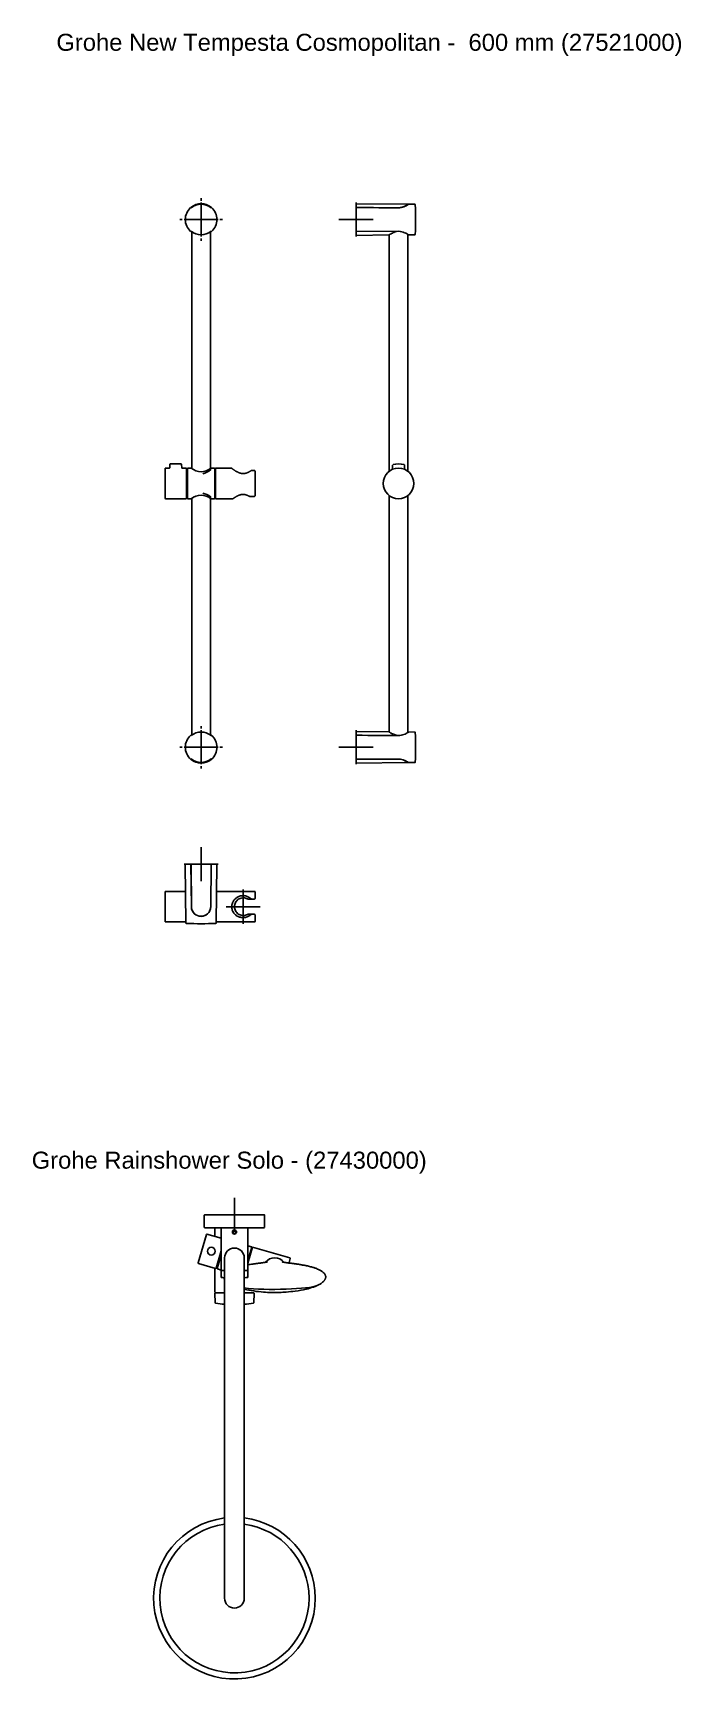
# Model space of a CAD drawing. Header units: millimetres. Extents: x -60 to 7633, y -2614 to 2146.
# Drawn here: x -60 to 702, y -2503 to -569 of the extents above; entities that cross this region are included whole.
import ezdxf
from ezdxf.enums import TextEntityAlignment as Align
from ezdxf.lldxf.tags import DXFTag

# ---------------------------------------------------------------- set-up
doc = ezdxf.new("R2010")
doc.units = ezdxf.units.MM
doc.layers.get('0').update_dxf_attribs({"color": 250})
doc.styles.add('SEACAD_arial_ttf', font='arial.ttf')
tags = doc.linetypes.add('CENTER2', pattern=[28.575, 19.05, -3.175, 3.175, -3.175]).pattern_tags.tags
tags[10:11] = [DXFTag(74, 4), DXFTag(75, 0), DXFTag(340, '0'), DXFTag(46, 0.0), DXFTag(50, 0.0), DXFTag(44, 0.0), DXFTag(45, 0.0)]
tags[8:9] = [DXFTag(74, 4), DXFTag(75, 0), DXFTag(340, '0'), DXFTag(46, 0.0), DXFTag(50, 0.0), DXFTag(44, 0.0), DXFTag(45, 0.0)]
tags[6:7] = [DXFTag(74, 4), DXFTag(75, 0), DXFTag(340, '0'), DXFTag(46, 0.0), DXFTag(50, 0.0), DXFTag(44, 0.0), DXFTag(45, 0.0)]
tags[4:5] = [DXFTag(74, 4), DXFTag(75, 0), DXFTag(340, '0'), DXFTag(46, 0.0), DXFTag(50, 0.0), DXFTag(44, 0.0), DXFTag(45, 0.0)]

msp = doc.modelspace()

# ---------------------------------------------------------------- linework, layer by layer
at = {"linetype": 'CENTER2'}
for p, q in [((137.6, -763.2), (137.6, -766.1)), ((137.6, -768.2), (137.6, -808.2)), ((319.7, -768.2), (319.7, -808.2)), ((112.6, -788.2), (115.5, -788.2)), ((157.6, -788.2), (117.6, -788.2)), ((162.6, -788.2), (159.7, -788.2)), ((339.7, -788.2), (299.7, -788.2)), ((137.6, -813.2), (137.6, -810.3)), ((137.6, -1383.4), (137.6, -1386.3)), ((137.6, -1388.4), (137.6, -1428.4)), ((319.7, -1388.4), (319.7, -1428.4)), ((112.6, -1408.4), (115.5, -1408.4)), ((157.6, -1408.4), (117.6, -1408.4)), ((162.6, -1408.4), (159.7, -1408.4)), ((339.7, -1408.4), (299.7, -1408.4)), ((137.6, -1433.4), (137.6, -1430.5)), ((137.6, -1525.7), (137.6, -1565.7)), ((157.6, -1545.7), (117.6, -1545.7)), ((187, -1575.7), (187, -1615.7)), ((207, -1595.7), (167, -1595.7)), ((176.8, -1938), (176.8, -1978)), ((196.8, -1958), (156.8, -1958))]:
    msp.add_line(p, q, dxfattribs=at)
at = {"linetype": 'Continuous'}
for p, q in [((319.7, -769.6), (319.7, -773.8)), ((380.8, -770.3), (319.7, -769.6)), ((319.7, -773.9), (319.7, -773.8)), ((388.9, -770.3), (381.3, -770.2)), ((125.8, -774.2), (125.8, -773.9)), ((149.7, -774.2), (149.2, -774.3)), ((149.5, -773.9), (149.5, -774.2)), ((319.7, -774.3), (319.7, -773.9)), ((319.7, -802), (319.7, -774.3)), ((370.7, -774.3), (370.7, -774.3)), ((125.6, -802.2), (126, -802)), ((125.8, -802.1), (125.8, -802.4)), ((126.7, -802.5), (126.7, -1080.7)), ((148.5, -1082.7), (148.5, -802.5)), ((149.5, -802.4), (149.5, -802.1)), ((319.7, -802), (319.7, -802.4)), ((319.7, -802.6), (319.7, -802.4)), ((319.7, -806.8), (319.7, -802.6)), ((319.7, -806.8), (358.6, -806.3)), ((319.9, -802.2), (369.8, -802)), ((358.8, -806.2), (358.8, -1084)), ((359.5, -805.6), (359.5, -805.6)), ((367.2, -802), (367.2, -802.1)), ((367.2, -802.1), (367.2, -802.2)), ((380.6, -1084), (380.6, -805.7)), ((381.3, -806.1), (388.9, -806.1)), ((95.3, -1081), (95.3, -1115.6)), ((100.3, -1080.3), (96, -1080.3)), ((100.8, -1076), (100.8, -1079.8)), ((114, -1075.3), (101.5, -1075.3)), ((114.8, -1079.8), (114.7, -1076)), ((120.1, -1080.3), (115.2, -1080.3)), ((120.3, -1116.1), (120.3, -1080.5)), ((121.4, -1081.6), (120.3, -1081.6)), ((121.6, -1080.6), (121.6, -1116)), ((126.1, -1080.3), (121.9, -1080.3)), ((153.3, -1080.3), (149.2, -1080.3)), ((153.6, -1116), (153.6, -1080.6)), ((154.5, -1081.6), (153.8, -1081.6)), ((154.5, -1080.5), (154.5, -1116.1)), ((173.1, -1080.3), (154.7, -1080.3)), ((200, -1083.1), (196.9, -1083.1)), ((362.7, -1076.9), (362.7, -1081.4)), ((376.7, -1081.4), (376.7, -1076.9)), ((201, -1083.9), (201, -1112.6)), ((96, -1116.3), (120.1, -1116.3)), ((120.3, -1115), (121.4, -1115)), ((121.9, -1116.3), (126.1, -1116.3)), ((126.7, -1115.8), (126.7, -1394)), ((148.5, -1394), (148.5, -1113.8)), ((149.2, -1116.3), (153.3, -1116.3)), ((153.8, -1115), (154.5, -1115)), ((154.7, -1116.3), (174.9, -1116.3)), ((194.6, -1113.5), (200, -1113.5)), ((358.8, -1112.6), (358.8, -1390.5)), ((380.6, -1390.9), (380.6, -1112.6)), ((319.7, -1389.8), (319.7, -1427)), ((358.6, -1390.3), (319.7, -1389.8)), ((359.5, -1391), (359.5, -1390.9)), ((388.9, -1390.5), (381.3, -1390.4)), ((125.8, -1394.1), (125.8, -1394.4)), ((149.7, -1394.4), (149.2, -1394.5)), ((149.5, -1394.4), (149.5, -1394.1)), ((367.2, -1394.4), (367.2, -1394.5)), ((367.2, -1394.5), (367.2, -1394.6)), ((125.6, -1422.4), (126, -1422.2)), ((125.8, -1422.6), (125.8, -1422.3)), ((149.5, -1422.3), (149.5, -1422.6)), ((319.7, -1427), (380.8, -1426.2)), ((319.9, -1422.4), (369.8, -1422.2)), ((370.7, -1422.3), (370.7, -1422.3)), ((381.3, -1426.3), (388.9, -1426.3)), ((119, -1545.9), (119.7, -1614.9)), ((125.5, -1545.7), (119.2, -1545.7)), ((125.5, -1545.7), (125.8, -1545.7)), ((125.7, -1545.9), (126.2, -1595.8)), ((125.8, -1545.7), (125.9, -1545.7)), ((126.3, -1596.7), (125.8, -1545.7)), ((125.9, -1545.7), (149.4, -1545.7)), ((149.5, -1545.7), (148.9, -1596.7)), ((149, -1595.8), (149.5, -1545.9)), ((149.4, -1545.7), (149.5, -1545.7)), ((149.5, -1545.7), (149.7, -1545.7)), ((149.7, -1545.7), (156, -1545.7)), ((155.5, -1614.9), (156.2, -1545.9)), ((95.3, -1578.4), (95.3, -1613)), ((119.4, -1577.7), (96, -1577.7)), ((200.5, -1577.7), (155.9, -1577.7)), ((187, -1582.8), (186.9, -1608.6)), ((201, -1578.2), (201, -1585.7)), ((191.3, -1605.1), (191.2, -1605.1)), ((195.9, -1586.7), (193.1, -1586.7)), ((193.1, -1604.7), (195.9, -1604.7)), ((195.3, -1586.7), (195.9, -1586.7)), ((195.9, -1604.7), (195.3, -1604.7)), ((196.8, -1586.7), (195.9, -1586.7)), ((196.8, -1604.7), (195.9, -1604.7)), ((196.9, -1586.7), (196.8, -1586.7)), ((196.8, -1604.7), (196.9, -1604.7)), ((200, -1586.7), (196.9, -1586.7)), ((196.9, -1604.7), (200, -1604.7)), ((96, -1613.7), (119.7, -1613.7)), ((136.7, -1607), (136.7, -1607)), ((155.5, -1613.7), (200.5, -1613.7)), ((201, -1605.7), (201, -1613.2)), ((141.3, -1958.2), (141.3, -1972)), ((141.3, -1972), (141.3, -1972.2)), ((212.1, -1958), (141.5, -1958)), ((142.3, -1973), (211.3, -1973)), ((153.8, -1973.2), (153.8, -1983.1)), ((161.2, -1973), (161.2, -2023.2)), ((192.5, -2023.2), (192.5, -1973)), ((212.3, -1972), (212.3, -1958.2)), ((212.3, -1972.2), (212.3, -1972)), ((143.8, -1980.8), (134.2, -2014.4)), ((161.2, -1985.2), (144.4, -1980.4)), ((175.1, -1978.1), (175.9, -1976.6)), ((175.9, -1979.6), (175.1, -1978.1)), ((175.9, -1976.6), (177.7, -1976.6)), ((177.7, -1979.6), (175.9, -1979.6)), ((177.7, -1976.6), (178.5, -1978.1)), ((178.5, -1978.1), (177.7, -1979.6)), ((155.3, -2020.5), (161.2, -2000.1)), ((161.2, -2005), (156.5, -2021)), ((165.3, -2008.4), (165.3, -2048.9)), ((174.3, -1997.2), (174.3, -1997.2)), ((174.3, -1997.2), (174.3, -1997.2)), ((179.3, -1997.2), (179.3, -1997.2)), ((179.3, -1997.2), (179.3, -1997.2)), ((188.3, -2048.9), (188.3, -2008.4)), ((196.9, -1995.4), (192.5, -1994.2)), ((197.9, -1995.7), (192.5, -2014.6)), ((192.5, -2011.9), (197.1, -1995.8)), ((241.8, -2008.3), (197.9, -1995.7)), ((241.1, -2013.7), (242.3, -2009.3)), ((134.5, -2015), (154.7, -2020.8)), ((153.8, -2020.6), (153.8, -2048.1)), ((156.8, -2021.4), (161.2, -2022.7)), ((161.2, -2023.6), (161.2, -2031.3)), ((161.4, -2023.4), (165.3, -2023.4)), ((188.3, -2023.4), (192.3, -2023.4)), ((192.4, -2031.3), (192.4, -2023.6)), ((241.1, -2013.7), (240.9, -2014.5)), ((153.8, -2050), (154, -2061.1)), ((154.3, -2049.5), (165.3, -2049.5)), ((165.3, -2048.9), (165.3, -2367.9)), ((188.3, -2367.9), (188.3, -2048.9)), ((188.3, -2049.5), (199.3, -2049.5)), ((199.6, -2061.1), (199.8, -2050)), ((165.3, -2367.9), (165.3, -2408.4)), ((188.3, -2408.4), (188.3, -2367.9))]:
    msp.add_line(p, q, dxfattribs=at)
for centre, radius in [((369.7, -1098.3), 18), ((176.8, -1978.1), 2.46), ((149.6, -2000.6), 4.58)]:
    msp.add_circle(centre, radius, dxfattribs=at)
for centre, radius, start, end in [((137.6, -788.2), 18.6, 50.7864, 129.2096), ((137.6, -788.7), 18.4, 50.5178, 129.482), ((369.6, -758.4), 16, 270.7332, 293.0914), ((368.2, -752.2), 22.1, 278.3457, 304.7509), ((368.7, -753.7), 20.8, 290.3811, 307.1658), ((381.3, -770.4), 0.189, 122.9301, 126.7805), ((388.9, -770.8), 0.5, 1.9942, 89.4), ((-110.3, -788.2), 500, 358.0058, 1.9942), ((137.6, -788.2), 18.6, 131.1964, 180), ((137.6, -788.2), 18.6, 180, 228.8036), ((125.5, -774.3), 0.2, 65.5982, 131.1964), ((112.2, -804.2), 32.9, 65.2351, 66.0433), ((149.7, -774.3), 0.2, 48.8036, 114.4018), ((137.6, -788.2), 18.6, 311.1964, 48.8036), ((319.9, -774.3), 0.2, 89.7278, 180), ((368, -774.3), 2.73, 1.1722, 4.4513), ((125.5, -802), 0.2, 228.8036, 294.4018), ((137.6, -787.7), 18.4, 230.5178, 309.482), ((137.6, -788.2), 18.6, 230.7909, 234.1407), ((137.6, -788.2), 18.6, 305.861, 309.2142), ((163, -772.2), 32.9, 245.2351, 246.0433), ((149.7, -802), 0.2, 245.5982, 311.1964), ((319.9, -802), 0.2, 180, 270.2722), ((358.3, -806.1), 0.207, 271.0725, 304.8657), ((362.9, -813), 8.11, 122.236, 123.3435), ((371.1, -825.8), 23.3, 121.655, 122.6318), ((358.6, -806.1), 0.2, 268.3721, 0.0429), ((359.2, -805.5), 0.217, 268.7998, 305.5779), ((372.9, -827.4), 25.6, 120.4792, 121.9411), ((372.7, -826.8), 24.9, 118.7259, 120.7867), ((372.4, -824.9), 23.1, 112.5086, 118.0801), ((363.8, -802.6), 0.954, 255.885, 277.3957), ((370.1, -817.9), 15.8, 101.2982, 110.2639), ((367, -802.2), 0.2, 281.6729, 0), ((369.5, -818.7), 16.7, 63.8861, 88.9823), ((368.7, -822.7), 20.8, 52.7942, 66.587), ((381.3, -806), 0.186, 233.2025, 237.7019), ((388.9, -805.6), 0.5, 270.6, 358.0058), ((96, -1081), 0.7, 90, 180), ((100.3, -1079.8), 0.497, 272.3758, 359.1496), ((101.5, -1076), 0.688, 87.7284, 180.9461), ((114, -1076), 0.694, 359.8673, 92.0106), ((120.1, -1080.5), 0.2, 0, 90), ((121.4, -1081.4), 0.2, 270, 0), ((121.9, -1080.6), 0.3, 90, 180), ((137.6, -1066.6), 17.9, 229.8448, 310.1553), ((134.1, -1063.9), 23.7, 283.559, 308.2699), ((153.3, -1080.6), 0.3, 0, 90), ((153.8, -1081.4), 0.2, 180, 270), ((154.7, -1080.5), 0.2, 90, 180), ((196.9, -1083.6), 0.5, 90, 122.7788), ((362.2, -1081.4), 0.488, 305.458, 358.9852), ((363.4, -1076.9), 0.665, 113.9735, 181.2027), ((369.7, -1098.3), 23, 73.6708, 106.3302), ((376, -1076.9), 0.671, 358.766, 67.0033), ((377.2, -1081.4), 0.462, 176.7407, 234.1337), ((369.7, -1098.3), 18, 140.73, 140.7334), ((96, -1115.6), 0.7, 180, 270), ((120.1, -1116.1), 0.2, 270, 0), ((121.4, -1115.2), 0.2, 0, 90), ((121.9, -1116), 0.3, 180, 270), ((137.6, -1130), 17.9, 49.8447, 130.1485), ((134.1, -1132.7), 23.7, 51.7301, 76.441), ((153.3, -1116), 0.3, 270, 0), ((153.8, -1115.2), 0.2, 90, 180), ((154.7, -1116.1), 0.2, 180, 270), ((194.6, -1113), 0.5, 241.4304, 270), ((369.7, -1098.3), 18, 314.7263, 314.7314), ((137.6, -1408.9), 18.4, 50.5178, 129.482), ((358.3, -1390.5), 0.207, 54.586, 88.9267), ((364.1, -1381.7), 10.3, 236.7242, 237.864), ((358.6, -1390.5), 0.2, 32.2093, 91.6279), ((372, -1369.5), 24.8, 237.4969, 238.3054), ((359.2, -1391), 0.217, 57.0269, 91.2002), ((371.7, -1371), 23.3, 238.0739, 239.8929), ((371.1, -1372.6), 21.7, 239.1433, 241.2953), ((372.2, -1372.1), 22.7, 241.877, 247.5564), ((368.7, -1373.9), 20.8, 290.3811, 307.1658), ((381.3, -1390.6), 0.189, 122.9301, 126.7805), ((388.9, -1391), 0.5, 1.9942, 89.4), ((-110.3, -1408.4), 500, 358.0058, 1.9942), ((137.6, -1408.4), 18.6, 131.1964, 228.8036), ((125.5, -1394.5), 0.2, 65.5982, 131.1964), ((112.2, -1424.4), 32.9, 65.2351, 66.0433), ((137.6, -1408.4), 18.6, 125.861, 129.2142), ((137.6, -1408.4), 18.6, 50.7909, 54.1407), ((149.7, -1394.5), 0.2, 48.8036, 114.4018), ((137.6, -1408.4), 18.6, 0, 48.8036), ((137.6, -1408.4), 18.6, 311.1964, 0), ((363.8, -1394.1), 1.11, 89.6127, 101.8073), ((370, -1379.1), 15.4, 249.5929, 258.7853), ((367, -1394.4), 0.2, 0, 78.3264), ((369.6, -1378.6), 16, 270.7332, 293.0914), ((125.5, -1422.2), 0.2, 228.8036, 294.4018), ((137.6, -1407.9), 18.4, 230.5178, 309.482), ((137.6, -1408.4), 18.6, 230.7864, 309.2096), ((163, -1392.4), 32.9, 245.2351, 246.0433), ((149.7, -1422.2), 0.2, 245.5982, 311.1964), ((369.5, -1438.9), 16.7, 63.8861, 88.9825), ((368.2, -1444.4), 22.1, 55.2116, 69.9956), ((368.7, -1442.9), 20.8, 52.7942, 66.587), ((380.8, -1426), 0.19, 293.0677, 324.5436), ((381.3, -1426.2), 0.186, 233.2025, 237.7019), ((388.9, -1425.8), 0.5, 270.6, 358.0058), ((119.2, -1545.9), 0.2, 90, 180.6), ((125.5, -1545.9), 0.2, 0.6, 90), ((149.7, -1545.9), 0.2, 90, 179.4), ((156, -1545.9), 0.2, 359.4, 90), ((96, -1578.4), 0.7, 90, 180), ((193, -1582.5), 4.2, 243.6047, 270.3535), ((200, -1585.7), 1, 270, 0), ((200.5, -1578.2), 0.5, 0, 90), ((137.6, -1595.7), 11.4, 180.6, 359.4), ((137.6, -1595.7), 11.3, 185.1754, 354.6312), ((126.4, -1597.2), 0.522, 91.6911, 99.9868), ((148.8, -1597.2), 0.495, 79.5315, 88.2754), ((193, -1608.9), 4.2, 89.6465, 116.3953), ((194.6, -1586.2), 0.5, 229.8888, 270), ((194.6, -1605.2), 0.5, 90, 130.1112), ((196.8, -1586.2), 0.534, 225.636, 269.425), ((196.8, -1605.2), 0.529, 90.3737, 134.5653), ((200, -1605.7), 1, 0, 90), ((96, -1613), 0.7, 180, 270), ((120.2, -1614.9), 0.5, 180.6, 268.0058), ((137.6, -1115.7), 500, 268.0058, 271.9942), ((155, -1614.9), 0.5, 271.9942, 359.4), ((200.5, -1613.2), 0.5, 270, 0), ((141.5, -1958.2), 0.2, 90, 180), ((142.3, -1972), 1, 180, 270), ((211.3, -1972), 1, 270, 0), ((212.1, -1958.2), 0.2, 0, 90), ((144.3, -1980.9), 0.5, 74, 164), ((176.8, -2008.4), 11.5, 0, 180), ((196.8, -1995.7), 0.3, 344, 74), ((224.1, -2022), 13.7, 89.6951, 142.1921), ((224.2, -2022), 13.7, 37.8401, 90.2694), ((241.6, -2009.1), 0.8, 344, 74), ((134.6, -2014.5), 0.5, 164, 254), ((154.8, -2020.3), 0.5, 254, 344), ((156.8, -2021.1), 0.3, 164, 254), ((161.4, -2023.2), 0.2, 180, 270), ((161.4, -2023.6), 0.2, 90, 180), ((161.4, -2031.3), 0.2, 180, 262.9118), ((192.2, -2023.6), 0.2, 0, 90), ((192.2, -2031.3), 0.2, 277.0882, 0), ((192.3, -2023.2), 0.2, 270, 0), ((154.3, -2048.1), 0.5, 180, 270), ((154.3, -2050), 0.5, 90, 181), ((176.8, -1907.4), 125, 262.9118, 264.7213), ((176.8, -1907.4), 125, 275.2787, 277.0882), ((199.3, -2050), 0.5, 359, 90), ((258, -2008.6), 36.1, 289.1492, 294.9965), ((258, -2008.6), 36.1, 295.2794, 295.4438), ((154.5, -2061.1), 0.5, 181, 260.0855), ((176.8, -1933.5), 130, 260.0855, 264.9249), ((176.8, -1933.5), 130, 275.0751, 279.9145), ((199.1, -2061.1), 0.5, 279.9145, 359), ((176.8, -2408.4), 95, 96.9529, 0), ((176.8, -2408.4), 95, 0, 83.0471), ((176.8, -2408.4), 87.7, 97.5348, 0), ((176.8, -2408.4), 87.7, 0, 82.4652), ((176.8, -2408.4), 11.5, 180, 0)]:
    msp.add_arc(centre, radius, start, end, dxfattribs=at)
for centre, major_axis, ratio, start_param, end_param in [((367, -802.2), (-0.04, 0.196), 0.23187, 3.141593, 3.167277), ((369.8, -801.8), (0, 0.2), 1, 3.146115, 3.146422), ((367, -1394.4), (-0.04, -0.196), 0.23187, 3.10646, 3.141593), ((369.8, -1422), (0, 0.2), 1, 3.146004, 3.146427), ((224.1, -2039.1), (-52.1, 0), 0.121869, 0.81159, 2.853394)]:
    msp.add_ellipse(centre, major_axis=major_axis, ratio=ratio, start_param=start_param, end_param=end_param, dxfattribs=at)
for points in [[(125.8, -773.9), (125.8, -773.9), (125.8, -773.8), (125.9, -773.8)], [(149.4, -773.8), (149.4, -773.8), (149.5, -773.9), (149.5, -773.9)], [(369.8, -774.4), (355.4, -774.3), (338.7, -774.2), (319.9, -774.1)], [(125.9, -802.6), (125.8, -802.6), (125.8, -802.5), (125.8, -802.4)], [(149.5, -802.4), (149.5, -802.5), (149.4, -802.6), (149.4, -802.6)], [(360.7, -804.9), (360.6, -804.9), (360.6, -804.9), (360.6, -804.9)], [(361.5, -804.5), (361.5, -804.5), (361.4, -804.5), (361.4, -804.5)], [(363.5, -803.5), (363.5, -803.5), (363.5, -803.5), (363.5, -803.5)], [(364.6, -803.1), (364.6, -803.1), (364.6, -803.1), (364.5, -803.1)], [(174.9, -1116.3), (174.9, -1116.3), (174.9, -1116.3), (174.9, -1116.3)], [(361.5, -1392.1), (361.5, -1392.1), (361.4, -1392.1), (361.4, -1392.1)], [(125.8, -1394.1), (125.8, -1394.1), (125.8, -1394), (125.9, -1394)], [(149.4, -1394), (149.4, -1394), (149.5, -1394.1), (149.5, -1394.1)], [(369.8, -1394.6), (355.4, -1394.5), (338.7, -1394.4), (319.9, -1394.3)], [(363.5, -1393), (363.5, -1393.1), (363.5, -1393.1), (363.5, -1393.1)], [(364.6, -1393.5), (364.6, -1393.5), (364.6, -1393.5), (364.5, -1393.5)], [(125.9, -1422.8), (125.8, -1422.8), (125.8, -1422.7), (125.8, -1422.6)], [(149.5, -1422.6), (149.5, -1422.7), (149.4, -1422.8), (149.4, -1422.8)]]:
    msp.add_open_spline(points, degree=3, dxfattribs=at)
for points, knots in [([(358.9, -806), (358.9, -806), (359.1, -806), (359.3, -805.9), (359.4, -805.9), (359.5, -805.8), (359.5, -805.7), (359.5, -805.6)], [0, 0, 0, 0, 0.130889, 0.400698, 0.702121, 0.882823, 1, 1, 1, 1]), ([(360.7, -804.9), (360.7, -804.9), (360.8, -804.9), (361, -804.9), (361.3, -804.8), (361.4, -804.7), (361.6, -804.6), (361.6, -804.4), (361.6, -804.4)], [0, 0, 0, 0, 0.072538, 0.266683, 0.466058, 0.681289, 0.857378, 1, 1, 1, 1]), ([(363.9, -803.5), (363.9, -803.5), (364, -803.5), (364.2, -803.5), (364.4, -803.4), (364.6, -803.2), (364.7, -803.1), (364.7, -803), (364.7, -803)], [0, 0, 0, 0, 0.022452, 0.252431, 0.487609, 0.735919, 0.999109, 1, 1, 1, 1]), ([(115.2, -1080.3), (115.2, -1080.3), (115.1, -1080.3), (114.9, -1080.2), (114.8, -1080), (114.8, -1079.9), (114.8, -1079.8), (114.8, -1079.8)], [0, 0, 0, 0, 0.210954, 0.443523, 0.682745, 0.948925, 1, 1, 1, 1]), ([(196.6, -1083.2), (196.6, -1083.2), (196.3, -1083.4), (195.7, -1083.8), (194.9, -1084.2), (194.1, -1084.7), (193.2, -1085.1), (192.3, -1085.5), (191.4, -1085.9), (190.6, -1086.2), (189.7, -1086.4), (188.8, -1086.6), (188, -1086.7), (187.1, -1086.7), (186.3, -1086.7), (185.5, -1086.6), (184.7, -1086.5), (183.9, -1086.3), (183.1, -1086.1), (182.3, -1085.8), (181.4, -1085.5), (180.6, -1085.1), (179.8, -1084.6), (179, -1084.2), (178.2, -1083.7), (177.4, -1083.2), (176.8, -1082.8), (176.2, -1082.4), (175.6, -1082), (175.1, -1081.6), (174.6, -1081.3), (174.3, -1081), (174, -1080.8), (173.7, -1080.6), (173.5, -1080.5), (173.4, -1080.4), (173.4, -1080.4), (173.4, -1080.4), (173.4, -1080.4), (173.4, -1080.4), (173.4, -1080.4), (173.3, -1080.3), (173.2, -1080.3), (173.2, -1080.3), (173.1, -1080.3)], [0, 0, 0, 0, 0.008846, 0.041069, 0.073546, 0.106685, 0.139278, 0.170814, 0.201197, 0.226509, 0.25339, 0.27973, 0.305369, 0.330153, 0.354039, 0.377174, 0.400828, 0.425757, 0.451598, 0.478545, 0.506736, 0.536249, 0.567071, 0.59907, 0.631965, 0.665324, 0.694879, 0.726225, 0.757493, 0.788401, 0.818759, 0.848435, 0.877364, 0.905542, 0.933022, 0.959907, 0.986399, 0.9898, 0.990586, 0.991028, 0.991515, 0.992746, 0.995623, 1, 1, 1, 1]), ([(201, -1083.9), (201, -1083.9), (201, -1083.8), (200.9, -1083.6), (200.8, -1083.4), (200.6, -1083.3), (200.4, -1083.2), (200.2, -1083.1), (200, -1083.1), (200, -1083.1)], [0, 0, 0, 0, 0.027183, 0.199163, 0.36611, 0.531326, 0.703622, 0.881814, 1, 1, 1, 1]), ([(174.9, -1116.3), (174.9, -1116.3), (175, -1116.3), (175, -1116.3), (175.1, -1116.2), (175.2, -1116.2), (175.2, -1116.2), (175.2, -1116.2), (175.2, -1116.2), (175.2, -1116.2), (175.3, -1116.2), (175.3, -1116.1), (175.5, -1116), (175.7, -1115.8), (176, -1115.6), (176.3, -1115.4), (176.7, -1115.1), (177.2, -1114.8), (177.7, -1114.5), (178.3, -1114.1), (178.9, -1113.8), (179.6, -1113.4), (180.4, -1113), (181.2, -1112.6), (182, -1112.2), (182.8, -1111.9), (183.7, -1111.7), (184.5, -1111.5), (185.3, -1111.3), (186.1, -1111.2), (186.9, -1111.2), (187.7, -1111.2), (188.4, -1111.3), (189.2, -1111.4), (190, -1111.6), (190.8, -1111.8), (191.5, -1112.1), (192.3, -1112.4), (193.1, -1112.7), (193.8, -1113.1), (194.2, -1113.3), (194.4, -1113.4)], [0, 0, 0, 0, 0.001042, 0.004445, 0.007114, 0.008833, 0.010107, 0.011683, 0.014488, 0.02111, 0.035104, 0.065553, 0.097886, 0.129708, 0.16198, 0.194958, 0.228681, 0.263102, 0.298109, 0.333532, 0.369204, 0.405423, 0.442722, 0.479334, 0.514785, 0.548795, 0.581279, 0.612324, 0.642133, 0.670933, 0.69828, 0.72528, 0.752928, 0.781176, 0.809928, 0.83915, 0.869999, 0.902406, 0.936228, 0.97148, 1, 1, 1, 1]), ([(200, -1113.5), (200.1, -1113.5), (200.2, -1113.5), (200.5, -1113.4), (200.7, -1113.3), (200.9, -1113.1), (201, -1112.9), (201, -1112.7), (201, -1112.6)], [0, 0, 0, 0, 0.152956, 0.328784, 0.513481, 0.680618, 0.843396, 1, 1, 1, 1]), ([(359.5, -1390.9), (359.5, -1390.9), (359.5, -1390.8), (359.4, -1390.7), (359.4, -1390.7), (359.2, -1390.6), (359, -1390.6), (358.9, -1390.6), (358.8, -1390.6)], [0, 0, 0, 0, 0.121582, 0.235741, 0.36693, 0.571271, 0.821839, 1, 1, 1, 1]), ([(361.6, -1392.2), (361.6, -1392.1), (361.6, -1392), (361.5, -1391.9), (361.3, -1391.8), (361.1, -1391.7), (360.8, -1391.6), (360.7, -1391.6), (360.6, -1391.6)], [0, 0, 0, 0, 0.148435, 0.316463, 0.495875, 0.70247, 0.904067, 1, 1, 1, 1]), ([(364.7, -1393.5), (364.7, -1393.5), (364.6, -1393.4), (364.5, -1393.2), (364.3, -1393.1), (364, -1393), (363.9, -1393), (363.8, -1393)], [0, 0, 0, 0, 0.122275, 0.356094, 0.591917, 0.798887, 1, 1, 1, 1]), ([(196.4, -1586.5), (195.5, -1585.7), (194.5, -1584.9), (192.3, -1583.8), (191.2, -1583.3), (189.2, -1582.9), (188.5, -1582.8), (187.1, -1582.7), (186.4, -1582.7), (184.4, -1582.9), (183.1, -1583.2), (180.8, -1584.2), (179.7, -1584.8), (177.7, -1586.3), (176.9, -1587.2), (175.4, -1589.2), (174.8, -1590.4), (173.9, -1592.9), (173.7, -1594.3), (173.7, -1597), (173.9, -1598.4), (174.7, -1601), (175.4, -1602.1), (176.8, -1604.2), (177.7, -1605.1), (179.6, -1606.6), (180.7, -1607.2), (183.1, -1608.1), (184.4, -1608.4), (187.1, -1608.7), (188.5, -1608.6), (191.1, -1608.1), (192.3, -1607.6), (194.5, -1606.4), (195.5, -1605.7), (196.4, -1604.8)], [0, 0, 0, 0, 0.0625, 0.0625, 0.125, 0.125, 0.15625, 0.15625, 0.1875, 0.1875, 0.25, 0.25, 0.3125, 0.3125, 0.375, 0.375, 0.4375, 0.4375, 0.5, 0.5, 0.5625, 0.5625, 0.625, 0.625, 0.6875, 0.6875, 0.75, 0.75, 0.8125, 0.8125, 0.875, 0.875, 0.9375, 0.9375, 1, 1, 1, 1]), ([(191.2, -1605.1), (190.4, -1605.5), (189.6, -1605.8), (187.9, -1606.1), (187, -1606.1), (185.2, -1605.9), (184.4, -1605.7), (182.8, -1605.2), (182, -1604.8), (180, -1603.4), (178.9, -1602.2), (177.3, -1599.3), (176.9, -1597.5), (176.8, -1593.9), (177.3, -1592.2), (178.9, -1589.2), (180, -1588), (182, -1586.6), (182.8, -1586.2), (184.3, -1585.6), (185.2, -1585.4), (187, -1585.3), (187.9, -1585.3), (189.6, -1585.6), (190.4, -1585.9), (191.2, -1586.3)], [0, 0, 0, 0, 0.0625, 0.0625, 0.125, 0.125, 0.1875, 0.1875, 0.25, 0.25, 0.375, 0.375, 0.5, 0.5, 0.625, 0.625, 0.75, 0.75, 0.8125, 0.8125, 0.875, 0.875, 0.9375, 0.9375, 1, 1, 1, 1]), ([(215.4, -2013.2), (215.4, -2013.2), (215.4, -2013.2), (215.4, -2013.2), (215.3, -2013.2), (215.1, -2013.2), (215, -2013.3), (214.7, -2013.3), (214.4, -2013.4), (214, -2013.5), (213.5, -2013.6), (212.8, -2013.7), (212.1, -2013.8), (211.2, -2013.9), (210.3, -2014.1), (209.1, -2014.2), (207.5, -2014.5), (205.2, -2014.7), (202.5, -2015.1), (199.7, -2015.5), (196.8, -2015.9), (194.4, -2016.3), (192.9, -2016.5), (192.5, -2016.6)], [0.514954, 0.514954, 0.514954, 0.514954, 0.5187992, 0.5314868, 0.5427944, 0.549243, 0.5555782, 0.5619558, 0.5701801, 0.5810829, 0.5922531, 0.6051457, 0.6191875, 0.6323514, 0.6440706, 0.6545404, 0.6731077, 0.6911809, 0.7105686, 0.7301358, 0.7481588, 0.767302, 0.7766039, 0.7766039, 0.7766039, 0.7766039]), ([(284.1, -2030.8), (284.1, -2030.4), (284, -2029.8), (283.7, -2028.8), (283.2, -2027.8), (282.5, -2026.8), (281.7, -2025.9), (280.8, -2025.1), (279.8, -2024.4), (278.5, -2023.5), (277.1, -2022.7), (275.3, -2021.9), (273.5, -2021.1), (271.6, -2020.4), (270, -2019.9), (268.1, -2019.3), (266.1, -2018.8), (263.8, -2018.2), (261.7, -2017.7), (259.8, -2017.3), (257.9, -2017), (256, -2016.6), (254.1, -2016.3), (252.1, -2016), (250.1, -2015.7), (248.3, -2015.4), (246.5, -2015.2), (245, -2015), (243.7, -2014.8), (242.4, -2014.7), (241.2, -2014.5), (240, -2014.4), (238.7, -2014.2), (237.5, -2014), (236.4, -2013.9), (235.5, -2013.7), (234.8, -2013.6), (234.3, -2013.5), (233.8, -2013.4), (233.3, -2013.3), (233.1, -2013.2), (233, -2013.2), (232.9, -2013.2), (232.9, -2013.2), (232.9, -2013.2)], [0, 0, 0, 0, 0.0132159, 0.024, 0.032647, 0.0395807, 0.0466992, 0.0549283, 0.0641294, 0.0728737, 0.0855954, 0.0973491, 0.1116048, 0.1242332, 0.1345846, 0.1456828, 0.1610675, 0.1764952, 0.1906189, 0.2031644, 0.2153345, 0.2277579, 0.2407556, 0.2543959, 0.2673513, 0.2801504, 0.2923445, 0.3030153, 0.3121232, 0.3216718, 0.3320894, 0.343218, 0.3555514, 0.3697893, 0.3847126, 0.3987515, 0.4112213, 0.4217482, 0.4319036, 0.449079, 0.4662812, 0.482346, 0.4941591, 0.4993259, 0.4993259, 0.4993259, 0.4993259]), ([(274, -2040.9), (274.6, -2040.6), (275.7, -2040.2), (277.3, -2039.4), (278.6, -2038.6), (279.6, -2037.8), (280.5, -2037.2), (281.3, -2036.4), (281.9, -2035.7), (282.4, -2035.1), (282.8, -2034.5), (283.1, -2034), (283.5, -2033.4), (283.8, -2032.6), (284, -2031.7), (284.1, -2031.2), (284.1, -2030.9)], [0, 0, 0, 0, 0.113597, 0.228106, 0.318949, 0.376383, 0.434609, 0.493467, 0.544332, 0.581812, 0.611918, 0.649359, 0.696728, 0.776985, 0.877887, 1, 1, 1, 1]), ([(164.3, -2031.8), (164.3, -2031.8), (164.4, -2032.1), (164.6, -2032.8), (164.9, -2033.6), (165.2, -2034.1), (165.3, -2034.2)], [0.1067148, 0.1067148, 0.1067148, 0.1067148, 0.1135652, 0.2141062, 0.3022643, 0.3394541, 0.3394541, 0.3394541, 0.3394541]), ([(188.3, -2045.3), (192.4, -2046.1), (199.4, -2047.5), (210.2, -2048.7), (220.3, -2049.2), (229.1, -2049.1), (238.6, -2048.7), (249, -2047.3), (260.2, -2045.9), (266.7, -2043.7), (269.8, -2042.7)], [0, 0, 0, 0, 0.13759, 0.279987, 0.386822, 0.506271, 0.600349, 0.732277, 0.891052, 1, 1, 1, 1])]:
    msp.add_open_spline(points, degree=3, knots=knots, dxfattribs=at)

# ---------------------------------------------------------------- texts
at = {"style": 'SEACAD_arial_ttf'}
for s, p in [('Grohe New Tempesta Cosmopolitan -  600 mm (27521000)', (-32.5, -569.9)), ('Grohe Rainshower Solo - (27430000)', (-61.5, -1883.6))]:
    msp.add_text(s, height=20, dxfattribs=at).set_placement(p, align=Align.TOP_LEFT)

doc.saveas('drawing.dxf')
